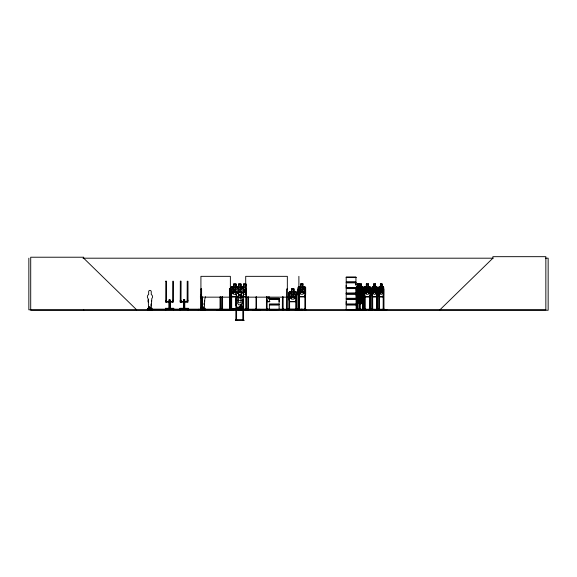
<?xml version="1.0" encoding="UTF-8"?>
<svg xmlns="http://www.w3.org/2000/svg" width="577" height="577" viewBox="0 0 577 577"><rect width="100%" height="100%" fill="white"/><g stroke="black" fill="none" stroke-linecap="round" stroke-linejoin="round"><path stroke-width="0.87" d="M279.109 301.627L279.109 299.239L269.38 299.239L269.387 301.627M355.944 304.021L346.207 304.021L346.214 301.627M355.944 287.649L346.207 287.649L346.214 285.254M355.937 282.867L355.937 285.254L355.944 282.867L346.207 282.867L346.207 287.649M231.745 309.409L216.339 309.755L233.461 309.698M225.657 309.755L225.657 309.409M260.126 309.755L260.119 309.373L252.315 309.409L252.315 309.806L260.119 309.698M302.925 309.755L302.925 309.373L295.121 309.409L295.121 309.806L302.925 309.698M240.501 309.734L240.703 304.807M150.893 305.666L150.986 303.992M203.962 304.829L204.049 303.156M240.537 306.452L240.667 304.807L239.852 309.734M149.631 307.361C150.604 307.245 149.616 307.714 149.724 307.195M202.65 307.361C203.616 307.202 202.585 307.786 202.801 307.238M346.142 293.39L355.951 293.231M239.982 308.096L240.573 304.807L239.57 308.919M352.763 309.698L352.792 309.373M359.478 309.755L359.435 303.733M359.637 309.698L359.673 303.733M198.113 309.755L198.171 309.373L204.965 309.38M204.95 309.734L198.156 309.38M383.056 296.766L383.597 294.284L383.655 287.425L383.056 286.603M383.092 296.852L383.655 294.299M239.441 309.734L240.537 304.807M372.54 296.852L371.934 294.299L372.482 296.852L376.687 296.852L377.293 294.299L377.293 287.425L376.608 286.517M376.687 296.852L377.293 294.299M375.8 309.409L375.829 309.806M381.801 309.409L381.801 309.698M357.372 291.774L356.954 293.332L357.387 293.34M357.199 293.469L357.891 290.996M362.652 296.852L363.416 294.299L362.601 296.766L357.827 296.766M369.734 296.766L370.434 294.284L370.434 287.454L369.763 286.517M370.549 294.299L369.785 296.852L364.88 296.852M369.143 309.409L369.179 309.806M203.436 309.806L204.164 309.568L204.171 308.659M203.695 309.734L203.731 309.373L203.739 309.806M354.833 309.409L354.877 309.806M361.959 309.409L362.003 309.806M366.431 309.755L346.178 309.604L346.214 304.981L355.944 304.981M242.672 296.766L243.523 294.284L245.946 294.284M242.729 296.852L243.609 294.299L243.609 287.425L242.708 286.517M242.729 307.368L243.609 304.822M296.484 299.167L295.633 301.641L289.741 301.641M305.572 294.234L304.721 296.708L298.828 296.708L298.057 294.234M230.85 309.409L230.85 309.806L230.959 288.99L231.665 288.99L231.665 309.806M235.769 320.213L235.337 320.307L243.977 320.271M245.542 309.698L245.6 309.38M356.132 287.469L356.557 286.517M356.211 287.469L356.572 286.603M269.625 297.018C269.502 299.189 266.567 298.396 268.932 296.65M379.334 286.517L378.8 287.469L379.32 296.852L383.157 296.852M246.062 287.469L244.713 289.798L243.191 287.404M243.393 291.774L244.208 290.375L243.032 288.377M236.159 289.055L235.373 290.397L236.195 291.782M246.054 289.055L245.268 290.397L246.09 291.782M371.963 309.806L371.934 287.433L372.562 286.517L376.673 286.517M372.583 286.603L372.057 287.469L372.057 294.284M357.848 286.517L357.387 287.541M357.206 287.469L357.877 286.603M362.652 301.237L363.294 300.292L363.416 287.425L362.681 286.517L356.478 286.517M363.366 300.321L362.702 301.237L361.238 301.237M364.952 286.517L364.238 287.433L364.267 309.806M364.981 286.603L364.354 287.469L364.404 309.806M231.096 287.469L231.86 286.603M236.743 286.517L235.928 287.433L235.928 294.299L236.714 296.852M148.296 309.784L148.549 308.659L151.253 308.623L151.794 298.59A2.604 2.604 0 0 0 151.253 294.501L151.253 291.688A1.298 1.298 0 0 0 149.955 290.39A1.298 1.298 0 0 0 148.657 291.688L148.657 294.501A2.604 2.604 0 0 0 148.116 298.59L148.657 308.623M148.26 309.799L149.255 309.77L148.549 309.568M150.503 309.784L151.008 309.784M151.6 309.193L151.91 308.104L151.91 309.46L150.835 309.784L151.152 308.659M200.991 309.618L204.929 309.46C205.852 309.755 204.006 309.964 204.922 309.46M201.431 309.784L201.784 309.46C202.779 309.936 200.565 310 201.236 309.048M201.748 296.838L201.669 309.806L202.246 309.791M203.854 309.784L204.143 309.669M269.372 309.791L279.124 309.597L279.109 304.981L269.38 304.981L269.38 309.589M439.919 309.806L492.888 258.193L492.888 256.678L545.849 256.678L545.849 309.806L28.85 309.806L28.85 258.193M375.468 284.043L373.759 284.043L373.824 286.603L372.879 287.454L372.879 292.236L373.759 294.284L375.411 294.284L376.291 292.236L376.291 287.454L375.411 286.603L375.468 283.956L373.701 283.956M359.283 286.603L358.245 287.454L358.245 292.236L359.283 294.284L361.216 294.284L362.255 292.236L362.255 287.454L361.216 286.603L361.289 283.956M366.395 286.603L365.349 287.454L365.349 292.236L366.395 294.284L368.342 294.284L369.388 292.236L369.388 287.454L368.342 286.603L368.342 284.043L366.395 284.043M236.238 287.425L234.817 289.798C233.642 286.033 231.052 286.993 234.312 290.375C230.728 294.046 233.894 294.811 234.861 290.938L236.267 293.412M148.044 309.618L147.719 309.791L148 308.104L148.303 309.193M151.657 309.806L152.213 309.762L148 309.46L148.354 309.784M200.782 309.806L201.503 309.791L201.51 296.838M297.739 309.698L297.847 309.315M243.162 293.484L244.756 290.938L246.112 293.34M83.001 258.193L493.162 258.193M545.445 258.193L548.15 258.193L548.15 310.238L30.711 310.238L30.711 257.219L83.679 257.219L83.679 258.193L136.641 309.806M346.2 277.097L355.951 277.097M346.214 277.573L355.937 277.573M346.135 282.24L356.016 282.24M346.135 282.535L356.016 282.535M358.555 286.603L358.598 283.956L357.307 283.956L357.307 286.517M368.465 283.956L366.323 283.956L366.323 286.517M382.082 283.956L380.38 283.956L380.38 286.517M303.012 283.985L300.617 283.985L300.617 286.553L299.34 287.404L299.34 292.186L300.617 294.234L303.012 294.234L304.288 292.186L304.288 287.404L303.012 286.553L303.098 283.906L300.538 283.906L300.538 286.466L298.785 286.466L297.97 287.382L297.97 294.248L298.763 296.794L304.779 296.794L305.659 294.248L305.659 287.368L304.75 286.466L303.098 286.466M357.343 284.043L358.555 284.043M359.283 284.043L361.267 284.043M380.438 284.043L382.032 284.043L381.967 286.603L382.782 287.454L382.782 292.236L381.967 294.284L380.438 294.284L379.616 292.236L379.616 287.454L380.438 286.603L380.445 283.956M298.828 286.553L304.721 286.553M364.902 286.517L369.814 286.517L370.549 287.425L370.477 309.806M383.142 286.517L379.269 286.517L378.743 287.433L378.772 309.806L378.728 309.048L379.507 309.048L379.493 309.806M236.043 287.454L233.656 287.454L233.656 292.236L236.043 292.236M362.63 286.517L363.416 287.425M376.586 286.603L377.293 287.425M383.655 287.425L383.662 309.806M346.135 287.981L356.016 287.981M346.135 288.276L356.016 288.276M355.944 288.608L346.207 288.608L346.207 293.217M200.926 288.99L201.611 288.99L201.611 309.806M229.422 288.99L229.689 309.806M245.701 288.99L246.408 288.99L246.487 309.806M287.339 288.99L286.632 288.99L286.553 309.806M298.886 288.99L299.239 309.806M305.572 288.933L304.865 288.933L304.865 309.755L304.952 308.991M356.146 288.99L356.492 309.806L356.492 309.048M357.149 288.99L357.884 288.99M364.246 288.99L364.981 288.99M371.963 288.99L372.648 288.99M378.779 288.99L379.442 288.99M362.673 290.909L363.294 293.469L362.724 290.909L357.79 290.909L357.084 293.455L357.084 300.336L357.863 301.237L359.211 301.237M357.841 290.996L362.673 290.996M289.741 291.486L295.633 291.486L296.484 292.337L296.484 309.806L296.571 309.048L295.698 309.048M243.552 292.236L245.946 292.236L245.946 287.454L243.552 287.454L242.672 286.603M346.214 293.094L355.937 293.094M355.951 293.657L346.2 293.643L346.214 298.273L355.944 298.273M346.214 293.945L355.937 293.945M346.229 293.96L355.922 293.96M288.839 294.191L289.546 294.191L289.625 309.806M296.484 294.191L295.785 294.191L295.698 309.806M356.096 294.299L356.543 296.852L356.168 287.433L356.146 309.806L356.11 309.048L356.781 309.048L356.759 309.806M357.185 294.299L357.827 296.852M378.743 294.299L379.356 296.766M231.86 296.766L238.46 296.766M240.984 296.766L245.968 296.766M369.785 296.766L364.931 296.766L364.238 294.299L364.931 296.852M372.526 296.766L376.651 296.766M379.291 296.766L383.121 296.766M238.438 296.852L231.795 296.852L231.009 294.299L231.009 287.433L231.824 286.517L245.946 286.603L245.946 284.043L243.552 284.043L243.552 286.603M241.013 296.852L245.99 296.852M357.776 296.852L362.702 296.852M200.926 297.155L230.367 297.155M242.672 297.119L236.779 297.119L236.007 297.984L236.007 304.807L236.779 307.281L240.147 307.281M245.701 297.155L287.339 297.155M269.38 298.273L279.117 298.273M269.308 298.612L279.189 298.612M346.135 298.612L356.016 298.612M269.308 298.908L279.189 298.908M346.135 298.908L356.016 298.908M355.944 299.239L346.207 299.239L346.207 304.021M235.878 299.506L236.584 299.506L236.584 320.322M243.523 299.506L242.816 299.506L242.816 320.322M169.364 299.831L168.931 299.831L168.931 308.507M184.33 308.507L184.33 299.831L184.763 299.831L184.763 308.507M169.364 300.155L169.797 300.155M183.897 300.155L184.33 300.155M172.617 300.372L173.489 300.372M187.15 300.372L188.015 300.372M235.928 300.365L243.609 300.365M357.084 300.336L357.891 301.151M169.364 300.588L169.256 302.752L169.905 302.752M357.841 301.151L362.673 301.151M169.364 301.454L169.797 301.454M183.897 301.454L184.33 301.454M269.82 301.641L267.295 301.641L266.531 299.167L266.531 296.607M166.544 301.67L172.617 301.67M181.077 301.67L187.15 301.67M269.812 301.728L267.238 301.728L266.444 299.182M169.364 302.319L169.797 302.319M183.897 302.319L184.33 302.319M169.4 302.723L169.768 302.723M183.926 302.723L184.294 302.723M183.789 302.752L184.438 302.752M269.38 304.021L279.117 304.021L279.117 299.239M269.308 304.353L279.189 304.353M346.135 304.353L356.016 304.353M269.308 304.649L279.189 304.649M346.135 304.649L356.016 304.649M240.155 307.368L236.714 307.368L235.928 304.815M165.462 308.32L173.706 308.291L173.706 309.806M188.232 308.32L179.995 308.291L179.995 309.806M201.676 308.623L204.28 308.623L204.821 298.59A2.604 2.604 0 0 0 205.578 296.751M231.363 308.724L234.608 308.724L234.608 309.157M236.426 308.724L239.679 308.724L239.679 309.157M149.082 308.976L149.724 308.976M150.388 308.976L150.821 308.976M202.101 308.976L202.751 308.976M203.407 308.976L203.84 308.976M200.861 309.048L202.159 309.048M221.914 309.048L222.628 309.048L222.599 309.806L222.571 296.838M229.343 309.048L230.627 309.048M230.879 309.048L231.702 309.048M241.482 309.048L241.64 309.806M246.487 309.048L245.614 309.048L245.643 309.806M247.713 309.048L248.586 309.048L248.557 309.806M256 309.048L256.426 309.048L256.39 309.806M282.341 308.991L283.206 308.991L283.206 309.755M286.553 309.048L287.418 309.048L287.44 309.806M289.625 309.048L288.76 309.048L288.76 309.806M297.847 308.991L299.232 309.048M359.37 309.048L360.07 309.048M363.575 309.048L362.702 309.048L362.709 309.806M369.835 309.048L370.708 309.048L370.701 309.806M371.898 309.048L372.72 309.048M376.68 309.048L377.502 309.048M383.943 309.048L383.142 309.048L383.164 309.806L383.215 288.99L383.871 288.99L383.856 309.806L383.929 309.048M304.786 309.207L147.351 309.157L147.351 309.806M234.349 309.265L236.087 309.265M241.64 309.265L247.721 309.265M267.187 309.265L269.784 309.265M289.625 309.265L295.698 309.265M356.521 309.265L362.868 309.265M364.888 309.265L369.994 309.265M372.504 309.265L376.889 309.265M379.284 309.265L383.373 309.265M269.401 309.46L279.095 309.46M287.44 309.38L287.548 309.755M346.229 309.46L366.525 309.373L366.525 309.806M368.364 309.373L386.893 309.755L368.4 309.38L368.451 309.755M269.387 309.467L279.109 309.467M346.214 309.467L355.937 309.467M238.712 309.698L238.712 309.373M305.76 309.698L306.084 309.755M243.602 319.564L242.737 319.564L242.737 320.322M236.664 319.781L242.737 319.781M235.82 320.322L235.928 297.948L236.743 297.032L238.489 297.032L238.489 294.472L241.049 294.472L241.049 297.032L242.708 297.032L243.609 297.941L243.581 320.322L243.674 319.903M244.028 320.271L243.739 320.271M202.101 309.669L201.863 296.838M148.974 309.784L148.873 309.157M296.967 309.755L296.975 309.157M283.278 309.683L283.639 309.755M372.901 309.373L372.886 309.806M365.818 309.409L365.775 309.806M227.792 309.734L227.742 309.806M380.257 309.409L380.221 309.806M374.574 309.373L374.603 309.698M374.841 309.755L374.834 309.373M380.827 309.373L380.885 309.755M359.276 301.151L358.238 300.3L358.238 295.518L359.276 293.469L361.216 293.469L362.255 295.518L362.255 300.3L361.216 301.151L361.289 303.798L359.161 303.798L359.226 301.151L359.276 303.711M219.109 309.373L219.094 309.806M363.553 309.755L363.503 288.99L362.774 288.99L362.818 309.806M356.68 309.755L356.716 295.063M383.078 286.517L383.662 287.454M267.807 297.119L269.091 299.167M288.889 299.182L289.676 301.728L295.691 301.728L296.571 299.182L296.571 292.301L295.669 291.399L294.01 291.399L294.01 288.839L291.45 288.839L291.45 291.399L289.704 291.399L288.889 292.315L288.839 309.806M236.779 296.766L236.015 294.284L233.656 294.284L232.372 292.236L232.372 287.454L233.656 286.603L233.656 284.043L236.043 284.043L236.043 286.603M357.343 294.284L356.737 292.236L356.737 287.454L357.343 286.603L357.379 283.956M357.387 289.041L357.062 287.404L357.17 309.806L357.257 287.469M357.257 294.284L357.877 296.766M241.806 309.734L240.912 304.807L241.258 307.274M241.222 309.734L240.818 304.807L240.847 306.452M148.844 306.502L148.981 309.005M233.461 309.734L233.461 309.373M383.582 309.048L383.554 309.806L383.424 288.99M383.373 309.048L383.373 309.806M382.017 283.956L382.032 286.603M379.442 295.929L379.421 309.806M379.233 288.99L379.284 309.806M379.118 309.048L379.147 309.806M377.293 309.048L377.408 309.806L377.43 288.99L376.752 288.99L376.694 309.806M377.235 287.425L377.235 309.806M377.149 309.048L377.062 309.806M376.947 295.929L376.947 309.806M376.889 309.048L376.889 309.806M375.526 283.956L375.526 286.517M373.766 283.956L373.759 286.603M372.648 295.929L372.706 309.806M372.504 309.048L372.504 309.806M372.453 288.99L372.453 309.806M372.338 309.048L372.244 309.806M372.165 288.99L372.165 309.806M372.107 309.048L372.107 309.806M370.593 309.806L370.636 288.99L369.907 288.99L369.843 309.806M370.369 309.048L370.391 309.806M370.153 309.048L370.174 309.806M370.059 295.929L369.994 309.806M368.414 283.956L368.465 286.517M366.373 283.956L366.445 286.603M365.046 309.806L365.046 309.048L364.181 309.048L364.181 309.806M364.981 295.929L364.938 309.806M364.823 288.99L364.888 309.806M364.736 309.048L364.707 309.806M363.409 309.048L363.366 309.806M363.344 287.454L363.258 309.806M363.02 309.048L363.048 309.806M362.933 300.264L362.868 309.806M361.339 286.517L361.339 283.956L359.211 283.956L359.211 286.517M361.202 309.373L361.202 309.806M361.166 301.151L361.166 303.711M360.005 303.733L360.005 309.806M359.767 303.733L359.81 309.806M359.262 283.956L359.334 286.603M358.519 283.956L358.483 286.603M357.949 309.806L357.949 309.048L357.076 309.048L357.084 309.806M357.884 300.264L357.863 309.806L357.726 288.99M357.61 309.048L357.632 309.806M357.343 287.454L357.343 292.236M357.423 309.048L357.401 309.806M356.37 309.048L356.348 309.806M305.651 309.755L305.651 308.991L304.786 308.991L304.786 309.755M305.572 287.404L305.572 309.755M305.493 308.991L305.493 309.755M301.886 309.157L301.886 309.806M301.158 309.157L301.158 309.806M299.643 309.157L299.643 309.806M299.153 288.99L299.153 309.806M298.886 276.34L298.886 309.806M298.713 308.991L298.713 309.755M298.634 309.755L298.634 288.933L297.927 288.933L297.847 309.755M298.554 308.991L298.554 309.755M298.006 308.991L298.006 309.755M295.864 309.048L295.864 309.806M289.466 309.048L289.466 309.806M288.976 292.344L288.976 299.167M287.339 309.806L287.339 276.34L245.701 276.34L245.78 309.806L245.78 309.048M287.252 309.048L287.252 309.806M286.711 309.048L286.711 309.806M283.127 296.744L283.127 309.755L283.047 308.991M282.506 308.991L282.506 309.755M282.42 296.744L282.341 309.755M274.125 309.373L274.125 309.806M267.187 309.806L267.187 309.048L266.314 309.048L266.314 309.806M267.101 296.794L267.101 309.806M267.021 309.048L267.021 309.806M266.48 309.048L266.48 309.806M266.444 296.607L266.401 309.806M256.361 296.838L256.347 309.806M256.087 296.838L256.08 309.806M256 309.048L256 309.806M248.507 296.794L248.499 309.806M248.42 309.048L248.42 309.806M247.879 309.048L247.879 309.806M247.8 296.794L247.713 309.806M246.321 309.048L246.321 309.806M246.026 286.517L246.026 283.956L243.465 283.956L243.465 286.517M243.436 319.564L243.444 320.322M242.903 319.564L242.895 320.322M241.561 295.929L241.561 297.66M241.561 307.202L241.561 309.806M241.049 286.517L241.049 283.956L238.489 283.956L238.489 286.517M240.753 309.373L240.804 309.806M239.08 308.724L239.08 309.157M239.051 308.724L239.051 309.157M238.604 307.202L238.604 308.94M238.662 309.373L238.662 309.806M238.38 308.724L238.38 309.157M238.041 308.724L238.077 309.157M237.897 295.929L237.897 297.66M237.897 307.202L237.897 308.94M237.738 308.724L237.738 309.157M237.097 308.724L237.024 309.157M236.664 320.322L236.664 319.564L235.798 319.564L235.769 320.322M236.469 308.724L236.426 309.157M236.505 319.564L236.498 320.322M236.13 286.517L236.13 283.956L233.57 283.956L233.57 286.517M235.964 319.564L235.957 320.322M234.017 308.724L234.017 309.157M233.981 308.724L233.981 309.157M233.317 308.724L233.317 309.157M233.296 309.373L233.296 309.806M233.014 308.724L232.978 309.157M232.675 308.724L232.675 309.157M232.026 308.724L232.026 309.157M231.954 308.724L231.954 309.157M231.579 309.048L231.586 309.806M231.399 308.724L231.363 309.157M231.045 309.048L231.038 309.806M230.396 309.157L230.468 309.806L230.562 288.99L229.87 288.99L229.812 309.806M230.367 289.351L230.367 276.34L200.926 276.34L200.919 309.806L201.027 308.104M230.18 309.048L230.18 309.806L230.064 288.99M230.007 309.048L230.007 309.806M229.422 288.478L229.422 309.806M225.881 309.373L225.881 309.806M222.369 309.048L222.369 309.806M222.333 296.838L222.253 309.806M222.217 296.838L222.181 309.806M221.986 296.838L221.986 309.806L221.943 309.048M220.457 309.806L220.457 309.048L220.025 309.048L220.025 309.806M220.378 296.838L220.371 309.806M220.104 296.838L220.104 309.806M204.986 309.806L204.929 308.104L204.626 309.193M203.969 308.659L203.969 309.387M203.573 309.193L203.573 306.914L202.383 306.914L202.383 309.193M202.094 296.838L202.138 309.806M201.423 288.99L201.337 309.806M201.121 288.99L201.121 309.806M188.232 308.291L188.232 309.806M188.203 308.536L188.203 309.777M187.799 308.507L187.799 309.806M187.15 302.103L187.222 281.251L187.979 281.251L188.015 302.103L180.212 302.103L180.24 300.372L181.077 300.372L181.077 302.103M184.359 299.831L184.359 308.147M183.897 308.507L183.897 299.831L183.464 299.831L183.464 308.507M183.861 299.831L183.861 308.147M180.428 308.507L180.428 309.806M172.617 302.103L172.696 281.251L173.453 281.251L173.489 302.103L165.678 302.103L165.678 300.372L166.544 300.372L166.544 302.103M170.237 308.507L170.201 299.831L169.797 299.831L169.797 308.507M169.833 299.831L169.833 308.147M169.335 299.831L169.364 308.507M165.895 308.507L165.895 309.806M165.498 308.536L165.498 309.777M165.462 308.291L165.462 309.806M150.943 308.659L150.943 309.387L148.743 309.387L148.743 308.659M150.554 309.193L150.554 306.914L149.356 306.914L149.356 309.193M83.679 309.806L83.679 310.238M201.135 298.59A2.604 2.604 0 0 1 201.135 294.912M204.547 300.639A1.738 1.738 0 0 1 204.547 301.54M151.527 300.639A1.738 1.738 0 0 1 151.527 301.54M148.621 302.319A1.738 1.738 0 0 1 148.621 299.86M224.143 309.698L224.143 309.698M165.801 281.208L165.729 302.023L166.486 302.023L166.558 281.208L165.801 281.208M180.327 281.208L180.255 302.023L181.012 302.023L181.084 281.208L180.327 281.208M382.724 293.332L382.198 293.412L381.296 290.938C380.604 295.071 378.707 293.686 380.95 290.375C378.844 287.281 380.546 285.839 381.267 289.798C381.974 285.853 383.792 287.259 381.621 290.397L382.724 293.332M376.211 293.332L375.649 293.412L374.675 290.938C373.939 295.027 371.869 293.743 374.3 290.375C372.021 287.223 373.889 285.882 374.646 289.798C375.389 285.896 377.38 287.195 375.028 290.397L376.211 293.332M358.382 294.328L359.752 297.364C356.968 300.696 359.377 301.764 360.207 297.956C361.058 301.778 363.322 300.66 360.611 297.379C363.488 293.881 360.993 292.827 360.171 296.816L359.031 294.342L358.382 294.328M362.132 293.332L361.469 293.412L360.329 290.938C359.5 294.934 357.012 293.873 359.882 290.375C357.177 287.094 359.442 285.976 360.293 289.798C361.123 285.99 363.524 287.065 360.74 290.397L362.132 293.332M369.266 293.332L368.595 293.412L367.441 290.938C366.438 295.006 364.217 293.801 367.001 290.375C364.275 287.086 366.554 285.983 367.412 289.798C368.241 285.997 370.665 287.058 367.859 290.397L369.266 293.332M242.008 293.332L241.186 293.412L239.78 290.938C238.813 294.811 235.647 294.046 239.231 290.375C235.856 286.928 238.741 286.098 239.736 289.798C240.703 286.113 243.761 286.892 240.292 290.397L242.008 293.332M294.97 298.215L294.147 298.295L292.741 295.821C291.774 299.687 288.608 298.922 292.193 295.258C288.817 291.803 291.702 290.981 292.698 294.674C293.664 290.996 296.722 291.767 293.253 295.273L294.97 298.215M304.057 293.282L303.235 293.361L301.821 290.887C300.718 294.782 297.782 293.953 301.281 290.325C297.905 286.87 300.783 286.048 301.785 289.741C302.752 286.062 305.81 286.834 302.341 290.339L304.057 293.282M242.246 292.236L240.962 294.284L238.575 294.284L237.291 292.236L237.291 287.454L238.575 286.603L238.575 284.043L240.962 284.043L240.962 286.603L242.246 287.454L242.246 292.236M242.246 302.759L240.962 304.807L242.052 309.734L240.962 304.807L238.575 304.807L237.291 302.759L237.291 297.977L238.575 297.119L238.575 294.558L240.962 294.558L240.962 297.119L242.246 297.977L242.246 302.759M295.208 297.119L293.924 299.167L291.536 299.167L290.253 297.119L290.253 292.337L291.536 291.486L291.536 288.918L293.924 288.918L293.924 291.486L295.208 292.337L295.208 297.119M355.951 277.292L346.2 277.292L346.214 281.901L355.944 281.901L355.944 277.292M302.586 284.418L301.05 284.418L301.05 285.269L302.586 285.269L302.586 284.418M235.618 284.468L234.082 284.468L234.082 285.327L235.618 285.327L235.618 284.468M240.537 284.468L239.001 284.468L239.001 285.327L240.537 285.327L240.537 284.468M245.513 284.468L243.977 284.468L243.977 285.327L245.513 285.327L245.513 284.468M358.281 284.468L357.552 284.468L357.552 285.327L358.281 285.327L358.281 284.468M360.87 284.468L359.63 284.468L359.63 285.327L360.87 285.327L360.87 284.468M367.996 284.468L366.741 284.468L366.741 285.327L367.996 285.327L367.996 284.468M375.115 284.468L374.055 284.468L374.055 285.327L375.115 285.327L375.115 284.468M381.693 284.468L380.712 284.468L380.712 285.327L381.693 285.327L381.693 284.468M240.962 287.454L238.575 287.454L238.575 292.236L240.962 292.236L240.962 287.454M303.012 287.404L300.617 287.404L300.617 292.186L303.012 292.186L303.012 287.404M361.216 287.454L359.283 287.454L359.283 292.236L361.216 292.236L361.216 287.454M368.342 287.454L366.395 287.454L366.395 292.236L368.342 292.236L368.342 287.454M375.411 287.454L373.759 287.454L373.759 292.236L375.411 292.236L375.411 287.454M381.967 287.454L380.438 287.454L380.438 292.236L381.967 292.236L381.967 287.454M293.498 289.351L291.962 289.351L291.962 290.202L293.498 290.202L293.498 289.351M293.924 292.337L291.536 292.337L291.536 297.119L293.924 297.119L293.924 292.337M240.537 294.984L239.001 294.984L239.001 295.842L240.537 295.842L240.537 294.984M361.216 295.518L359.276 295.518L359.276 300.3L361.216 300.3L361.216 295.518M240.962 297.977L238.575 297.977L238.575 302.759L240.962 302.759L240.962 297.977M360.87 302.435L359.622 302.435L359.622 303.286L360.87 303.286L360.87 302.435M173.706 308.471L165.462 308.471L173.706 308.507M188.232 308.471L179.995 308.471L188.232 308.507M173.302 309.777L173.302 308.536L173.266 309.806"/></g></svg>
